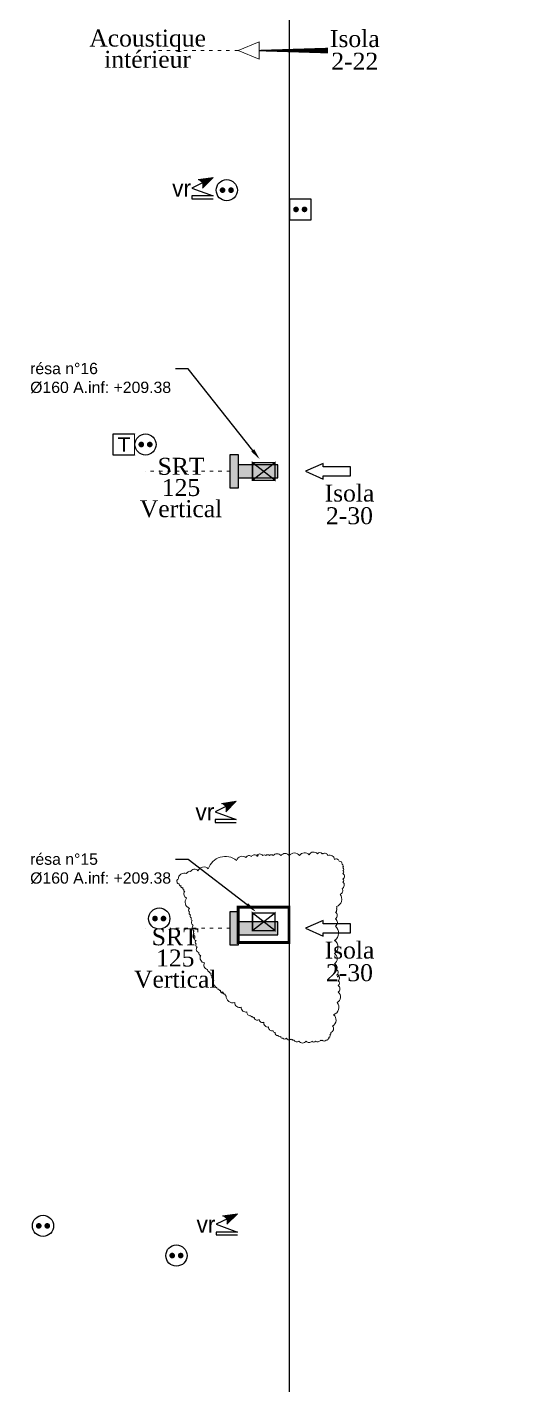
# Model space of a CAD drawing. Header units: millimetres. Extents: x 459337 to 526921, y -375392 to -289779.
# Drawn here: x 474768 to 478184, y -356333 to -346729 of the extents above; entities that cross this region are included whole.
import ezdxf
from ezdxf import colors
from ezdxf.entities.mleader import LeaderData, LeaderLine
from ezdxf.math import Vec2, Vec3

# ---------------------------------------------------------------- set-up
doc = ezdxf.new("R2010")
doc.units = ezdxf.units.MM
doc.set_wipeout_variables(frame=1)
doc.linetypes.add('ACAD_ISO03W100', pattern=[30, 12, -18])
doc.layers.add('_GAZELEC-RESERVATION', color=1, linetype='Continuous', lineweight=18)
doc.layers.add('_GAZELEC-RESERVATION 2', color=132, linetype='Continuous', lineweight=18)
for name, color, linetype in [('prlm-ELEC-CFA', 181, 'Continuous'), ('prlm-ELEC-CFO', 201, 'Continuous'), ('prlm-MOD', 64, 'Continuous'), ('prlm-MOD-PB', 123, 'Continuous'), ('prlm-VMC', 93, 'Continuous')]:
    doc.layers.add(name, color=color, linetype=linetype)
doc.layers.add('prlm-ZEROPLOT', color=254, linetype='Continuous', plot=False)
doc.styles.add('prlm-elec-cfo', font='comic.ttf', dxfattribs={"height": 12})
doc.styles.add('prlm-vmc', font='pala.ttf', dxfattribs={"height": 14})
doc.styles.get("Standard").update_dxf_attribs({"font": 'arial.ttf'})

# ---------------------------------------------------------------- blocks, each defined once
blk = doc.blocks.new('xi.EA-Ma')
at = {"layer": 'prlm-MOD-PB'}
blk.add_hatch(color=0, dxfattribs=at).paths.add_polyline_path([(-4.65, 0), (-4.65, -28), (4.65, -28), (4.65, 0)])
at = {"layer": 'prlm-VMC', "linetype": 'ByBlock'}
blk.add_hatch(color=0, dxfattribs=at).paths.add_polyline_path([(-12, 5.6), (12, 5.6), (12, 0), (-12, 0)])
at = {"layer": 'prlm-MOD-PB', "color": 0, "linetype": 'ByBlock', "lineweight": -2, "flags": 128}
blk.add_lwpolyline([(-4.65, 0), (-4.65, -28), (4.65, -28), (4.65, 0)], close=True, dxfattribs=at)
at = {"layer": 'prlm-VMC', "color": 0, "linetype": 'ByBlock', "flags": 128}
for points in [[(-12, 5.6), (12, 5.6), (12, 0), (-12, 0)], [(-3.09, -60.19), (-3.09, -79.51), (3.09, -79.51), (3.09, -60.19), (5.59, -60.19), (0, -47.69), (-5.59, -60.19)]]:
    blk.add_lwpolyline(points, close=True, dxfattribs=at)
at = {"layer": 'prlm-ZEROPLOT', "color": 250, "linetype": 'ACAD_ISO03W100', "lineweight": 0, "ltscale": 0.2}
blk.add_lwpolyline([(0, 5.6), (0, 65.6)], dxfattribs=at)
blk = doc.blocks.new('xi.EA')
at = {"layer": 'prlm-VMC', "color": 0, "linetype": 'ByBlock', "lineweight": 5, "flags": 128}
blk.add_lwpolyline([(-6.17, -15), (6.17, -15), (0, 0)], close=True, dxfattribs=at)
at = {"layer": 'prlm-VMC', "color": 0, "linetype": 'ByBlock', "lineweight": -2, "flags": 128}
blk.add_lwpolyline([(0, -15, 1, 4, 0), (0, -63.63, 1, 1, 0)], format="xyseb", dxfattribs=at)
at = {"layer": 'prlm-VMC', "color": 0, "linetype": 'ByBlock', "lineweight": 5}
blk.add_solid([(0, 0), (6.17, -15), (-6.17, -15), (0, 0)], dxfattribs=at)
at = {"layer": 'prlm-ZEROPLOT', "color": 250, "linetype": 'ACAD_ISO03W100', "lineweight": 0, "ltscale": 0.2}
blk.add_lwpolyline([(0, 0), (0, 60)], dxfattribs=at)
blk = doc.blocks.new('xi.PC')
at = {"color": 0, "lineweight": 5}
blk.add_wipeout([(-7.5, -7.5), (7.5, -7.5), (7.5, 7.5), (-7.5, 7.5)], dxfattribs=at).dxf.layer = 'prlm-ELEC-CFO'
at = {"layer": 'prlm-ELEC-CFO', "color": 0, "linetype": 'ByBlock', "lineweight": 5, "const_width": 2}
for points in [[(-4, 0, 1), (-2, 0, 1)], [(2, 0, 1), (4, 0, 1)]]:
    blk.add_lwpolyline(points, format="xyb", close=True, dxfattribs=at)
at = {"layer": 'prlm-ELEC-CFO', "color": 0, "linetype": 'ByBlock', "lineweight": -2}
blk.add_circle((0, 0), 7.5, dxfattribs=at)
blk = doc.blocks.new('xi.VR')
at = {"layer": 'prlm-ELEC-CFO', "lineweight": 5}
blk.add_hatch(color=0, dxfattribs=at).paths.add_polyline_path([(-3, 6), (-0.1, 3.7), (0, 0), (7.5, 7.5)])
at = {"layer": 'prlm-ELEC-CFO', "color": 0}
for points in [[(0.95, 4.23), (-7.5, 0), (7.5, -5.5), (-7.5, -5.5), (-7.5, -7.5), (7.5, -7.5)], [(-3, 6), (7.5, 7.5), (0, 0)]]:
    blk.add_lwpolyline(points, dxfattribs=at)
blk = doc.blocks.new('xi.TEL')
at = {"layer": 'prlm-ELEC-CFA', "color": 0, "linetype": 'ByBlock', "lineweight": -2, "flags": 128}
blk.add_lwpolyline([(-7.5, 7.5), (7.5, 7.5), (7.5, -7.5), (-7.5, -7.5)], close=True, dxfattribs=at)
at = {"layer": 'prlm-ELEC-CFA', "color": 0, "linetype": 'ByBlock', "insert": (0, 0), "char_height": 10, "width": 11.36, "attachment_point": 5}
blk.add_mtext('{\\fVerdana|b0|i0|c0|p34;T}', dxfattribs=at)
blk = doc.blocks.new('xi.PC-EXT')
at = {"layer": 'prlm-ELEC-CFO', "color": 0, "linetype": 'ByBlock', "lineweight": -2, "flags": 128}
blk.add_lwpolyline([(-7.5, 7.5), (7.5, 7.5), (7.5, -7.5), (-7.5, -7.5)], close=True, dxfattribs=at)
at = {"layer": 'prlm-ELEC-CFO', "color": 0, "linetype": 'ByBlock', "lineweight": 5, "const_width": 2}
for points in [[(-4, 0, 1), (-2, 0, 1)], [(2, 0, 1), (4, 0, 1)]]:
    blk.add_lwpolyline(points, format="xyb", close=True, dxfattribs=at)

msp = doc.modelspace()

# ---------------------------------------------------------------- linework, layer by layer
at = {"layer": '_GAZELEC-RESERVATION 2', "const_width": 10}
for points in [[(476362.775, -349871.258), (476362.775, -349808.758), (476522.771, -349808.748), (476522.771, -349933.748), (476362.779, -349933.758), (476362.779, -349808.758), (476522.771, -349933.748), (476522.763, -349808.748), (476362.779, -349933.758)], [(476362.975, -353056.896), (476362.975, -352994.396), (476522.971, -352994.386), (476522.971, -353119.386), (476362.979, -353119.396), (476362.979, -352994.396), (476522.971, -353119.386), (476522.963, -352994.386), (476362.979, -353119.396)]]:
    msp.add_lwpolyline(points, dxfattribs=at)
at = {"layer": 'prlm-MOD', "const_width": 20}
msp.add_lwpolyline([(476261.236, -352954.25), (476261.236, -353204.25), (476621.887, -353204.25), (476621.887, -352954.25)], close=True, dxfattribs=at)

# ---------------------------------------------------------------- block references
at = {"layer": 'prlm-ELEC-CFO', "xscale": 10, "yscale": 10, "zscale": 10}
msp.add_blockref('xi.PC-EXT', (476701.013, -348017.914), dxfattribs=at)

# ---------------------------------------------------------------- texts
at = {"layer": 'prlm-VMC', "char_height": 120, "style": 'prlm-vmc', "bg_fill": 3, "box_fill_scale": 1.1, "bg_fill_color": 256, "bg_fill_transparency": 0}
for s, insert, width, attachment_point, line_spacing_factor in [('Acoustique intérieur', (475620.756, -346746.169), 236.73962, 2, 0.75), ('Isola\\P2-22', (477086.895, -346889.659), 173.97926, 5, 0.8), ('SRT 125\\PVertical', (475857.344, -349775.066), 236.73962, 2, 0.75), ('SRT 125\\PVertical', (475816.378, -353103.391), 236.73962, 2, 0.75)]:
    msp.add_mtext(s, dxfattribs=dict(at, insert=insert, width=width, attachment_point=attachment_point, line_spacing_factor=line_spacing_factor))

# ---------------------------------------------------------------- leaders
at = {"layer": '_GAZELEC-RESERVATION', "color": 6}
ml = msp.add_multileader_mtext('Standard', dxfattribs=at)
ml.set_content('résa n°44\\P300x400 en dalle haute', color=6)
ml.set_leader_properties()
ml.build(insert=Vec2(0, 0))
ml.multileader.update_dxf_attribs({"has_text_frame": 1, "arrow_head_size": 80, "scale": 20})
ctx = ml.context
ctx.base_point, ctx.scale, ctx.char_height, ctx.arrow_head_size, ctx.landing_gap_size, ctx.plane_origin = Vec3(465688.166, -348583.989), 20, 80, 80, 40, Vec3(459979.003, -348385.612)
notes = []
notes.append((ctx, [(0, (1, 1, 0), (467010.754, -348583.989), (-1, 0), 89.845, [(0, [(467305.044, -349160.445)], 0, [])])]))
ctx.mtext.insert, ctx.mtext.width, ctx.mtext.flow_direction = Vec3(465728.166, -348543.28), 1568.85041, 5
ml = msp.add_multileader_mtext('Standard', dxfattribs=at)
ml.set_content('résa n°34\\P150x150 en dalle haute', color=6)
ml.set_leader_properties()
ml.build(insert=Vec2(0, 0))
ml.multileader.update_dxf_attribs({"has_text_frame": 1, "arrow_head_size": 80, "scale": 20})
ctx = ml.context
ctx.base_point, ctx.scale, ctx.char_height, ctx.arrow_head_size, ctx.landing_gap_size, ctx.plane_origin = Vec3(470920.772, -348639.137), 20, 80, 80, 40, Vec3(465213.027, -348440.759)
notes.append((ctx, [(1, (1, 1, 0), (470830.927, -348639.137), (1, 0), 89.845, [(0, [(470271.378, -349342.69)], 0, [])])]))
ctx.mtext.insert, ctx.mtext.width, ctx.mtext.flow_direction = Vec3(470960.772, -348598.454), 1568.85041, 5
ml = msp.add_multileader_mtext('Standard', dxfattribs=at)
ml.set_content('résa n°36\\P250x250 en dalle haute', color=6)
ml.set_leader_properties()
ml.build(insert=Vec2(0, 0))
ml.multileader.update_dxf_attribs({"has_text_frame": 1, "arrow_head_size": 80, "scale": 20})
ctx = ml.context
ctx.base_point, ctx.scale, ctx.char_height, ctx.arrow_head_size, ctx.landing_gap_size, ctx.plane_origin = Vec3(470860.359, -354537.367), 20, 80, 80, 40, Vec3(465152.613, -354338.99)
notes.append((ctx, [(1, (1, 1, 0), (470770.514, -354537.367), (1, 0), 89.845, [(0, [(469706.662, -354850.402)], 0, [])])]))
ctx.mtext.insert, ctx.mtext.width, ctx.mtext.flow_direction = Vec3(470900.359, -354496.685), 1568.85041, 5
for ctx, leaders in notes:
    for number, flags, end, landing, length, lines in leaders:
        leader = LeaderData()
        leader.index, (leader.has_last_leader_line, leader.has_dogleg_vector, leader.attachment_direction) = number, flags
        leader.last_leader_point, leader.dogleg_vector, leader.dogleg_length = Vec3(end), Vec3(landing), length
        for number, points, colour, breaks in lines:
            line = LeaderLine()
            line.index, line.vertices, line.color, line.breaks = number, Vec3.list(points), colors.encode_raw_color(colour), breaks
            leader.lines.append(line)
        ctx.leaders.append(leader)

# ---------------------------------------------------------------- next in the draw order: linework, layer by layer
at = {"layer": 'prlm-ZEROPLOT'}
msp.add_lwpolyline([(460621.21, -321131.531), (469527.686, -321131.532), (469527.685, -324328.007), (476621.311, -324326.844), (476621.306, -365259.844), (469151.204, -365259.843), (469146.405, -363469.761), (460621.204, -363469.76)], close=True, dxfattribs=at)

# ---------------------------------------------------------------- next in the draw order: block references
at = {"layer": 'prlm-ELEC-CFA', "xscale": 10, "yscale": 10, "zscale": 10}
msp.add_blockref('xi.TEL', (475453.244, -349680.94), dxfattribs=at)
at = {"layer": 'prlm-VMC', "xscale": 10, "yscale": 10, "zscale": 10}
for name, p, rotation in [('xi.EA', (476261.13, -346894.384), 90.00242881817204), ('xi.EA-Ma', (476261.237, -349870.68), 89.9999933323097), ('xi.EA-Ma', (476261.237, -353103.391), 89.9999933323097)]:
    msp.add_blockref(name, p, dxfattribs=dict(at, rotation=rotation))

# ---------------------------------------------------------------- next in the draw order: block references
at = {"layer": 'prlm-ELEC-CFO', "xscale": 10, "yscale": 10, "zscale": 10}
for p in [(475606.193, -349680.918), (475703.085, -353034.248), (474880.814, -355208.21), (475824.889, -355418.206)]:
    msp.add_blockref('xi.PC', p, dxfattribs=at)

# ---------------------------------------------------------------- next in the draw order: texts
at = {"layer": 'prlm-ELEC-CFO', "lineweight": 20, "char_height": 120, "attachment_point": 5, "line_spacing_factor": 0.8, "style": 'prlm-elec-cfo', "bg_fill": 3, "box_fill_scale": 1.1, "bg_fill_color": 256, "bg_fill_transparency": 0}
for insert in [(475861.359, -347867.432), (476026.194, -352279.575), (476033.932, -355197.327)]:
    msp.add_mtext('vr', dxfattribs=dict(at, insert=insert))
at = {"layer": 'prlm-VMC', "char_height": 120, "width": 173.97926, "attachment_point": 5, "line_spacing_factor": 0.8, "style": 'prlm-vmc', "bg_fill": 3, "box_fill_scale": 1.1, "bg_fill_color": 256, "bg_fill_transparency": 0}
for insert in [(477049.207, -350105.538), (477049.207, -353338.249)]:
    msp.add_mtext('Isola\\P2-30', dxfattribs=dict(at, insert=insert))

# ---------------------------------------------------------------- next in the draw order: linework, layer by layer
at = {"layer": '_GAZELEC-RESERVATION 2'}
msp.add_lwpolyline([(475830.51, -352775.798, -0.52056705), (475837.173, -352755.822, -0.52056705), (475837.173, -352755.822, -0.52056705), (475897.139, -352715.868, -0.52056705), (475897.139, -352715.868, -0.52056705), (475903.801, -352709.21, -0.52056705), (475923.79, -352702.551, -0.52056705), (475923.79, -352702.551, -0.52056705), (475977.092, -352695.892, -0.52056705), (475977.092, -352695.892, -0.52056705), (476050.382, -352682.574, -0.52056705), (476050.382, -352682.574, -0.52056705), (476250.266, -352622.645, -0.52056705), (476250.266, -352622.645, -0.52056705), (476316.894, -352602.668, -0.52056705), (476316.894, -352602.668, -0.52056705), (476356.871, -352596.009, -0.52056705), (476356.871, -352596.009, -0.52056705), (476390.185, -352589.35, -0.52056705), (476390.185, -352589.35, -0.52056705), (476403.511, -352589.35, -0.52056705), (476403.511, -352589.35, -0.52056705), (476390.185, -352589.35, -0.52056705), (476390.185, -352589.35, -0.52056705), (476436.824, -352589.35, -0.52056705), (476436.824, -352589.35, -0.52056705), (476456.813, -352589.35, -0.52056705), (476456.813, -352589.35, -0.52056705), (476483.464, -352589.35, -0.52056705), (476483.464, -352589.35, -0.52056705), (476510.115, -352589.35, -0.52056705), (476510.115, -352589.35, -0.52056705), (476563.417, -352589.35, -0.52056705), (476563.417, -352589.35, -0.52056705), (476623.383, -352589.35, -0.52056705), (476623.383, -352589.35, -0.52056705), (476696.673, -352589.35, -0.52056705), (476696.673, -352589.35, -0.52056705), (476763.301, -352582.691, -0.52056705), (476763.301, -352582.691, -0.52056705), (476823.266, -352576.033, -0.52056705), (476823.266, -352576.033, -0.52056705), (476856.58, -352576.033, -0.52056705), (476856.58, -352576.033, -0.52056705), (476863.243, -352576.033, -0.52056705), (476896.557, -352589.35, -0.52056705), (476896.557, -352589.35, -0.52056705), (476943.196, -352615.986, -0.52056705), (476943.196, -352615.986, -0.52056705), (476976.51, -352629.303, -0.52056705), (476976.51, -352629.303, -0.52056705), (476996.499, -352649.28, -0.52056705), (476996.499, -352649.28, -0.52056705), (477003.161, -352662.598, -0.52056705), (477003.161, -352662.598, -0.52056705), (477003.161, -352662.598, -0.52056705), (477003.161, -352675.915, -0.52056705), (477003.161, -352675.915, -0.52056705), (477003.161, -352695.892, -0.52056705), (477003.161, -352695.892, -0.52056705), (477003.161, -352715.868, -0.52056705), (477003.161, -352715.868, -0.52056705), (477003.161, -352755.822, -0.52056705), (477003.161, -352755.822, -0.52056705), (477003.161, -352775.798, -0.52056705), (477003.161, -352775.798, -0.52056705), (476996.499, -352822.41, -0.52056705), (476996.499, -352822.41, -0.52056705), (476983.173, -352862.363, -0.52056705), (476983.173, -352862.363, -0.52056705), (476956.522, -352948.928, -0.52056705), (476956.522, -352948.928, -0.52056705), (476956.522, -352962.246, -0.52056705), (476956.522, -352962.246, -0.52056705), (476956.522, -352975.564, -0.52056705), (476956.522, -352975.564, -0.52056705), (476949.859, -352988.882, -0.52056705), (476949.859, -352988.882, -0.52056705), (476949.859, -353035.494, -0.52056705), (476949.859, -353035.494, -0.52056705), (476949.859, -353088.765, -0.52056705), (476949.859, -353088.765, -0.52056705), (476943.196, -353188.647, -0.52056705), (476943.196, -353188.647, -0.52056705), (476943.196, -353281.872, -0.52056705), (476943.196, -353281.872, -0.52056705), (476943.196, -353355.119, -0.52056705), (476943.196, -353355.119, -0.52056705), (476956.522, -353395.072, -0.52056705), (476956.522, -353395.072, -0.52056705), (476963.184, -353428.366, -0.52056705), (476963.184, -353428.366, -0.52056705), (476969.848, -353448.343, -0.52056705), (476969.848, -353448.343, -0.52056705), (476963.184, -353428.366, -0.52056705), (476963.184, -353428.366, -0.52056705), (476969.848, -353474.978, -0.52056705), (476969.848, -353474.978, -0.52056705), (476969.848, -353508.273, -0.52056705), (476969.848, -353508.273, -0.52056705), (476969.848, -353554.884, -0.52056705), (476969.848, -353554.884, -0.52056705), (476963.184, -353628.132, -0.52056705), (476963.184, -353628.132, -0.52056705), (476936.533, -353714.697, -0.52056705), (476936.533, -353714.697, -0.52056705), (476929.87, -353794.603, -0.52056705), (476929.87, -353794.603, -0.52056705), (476916.545, -353841.215, -0.52056705), (476916.545, -353841.215, -0.52056705), (476909.882, -353854.533, -0.52056705), (476909.882, -353854.533, -0.52056705), (476909.882, -353867.851, -0.52056705), (476909.882, -353867.851, -0.52056705), (476903.219, -353874.51, -0.52056705), (476896.557, -353887.828, -0.52056705), (476896.557, -353887.828, -0.52056705), (476883.231, -353894.486, -0.52056705), (476883.231, -353894.486, -0.52056705), (476856.58, -353894.486, -0.52056705), (476856.58, -353894.486, -0.52056705), (476843.254, -353894.486, -0.52056705), (476843.254, -353894.486, -0.52056705), (476809.941, -353901.145, -0.52056705), (476809.941, -353901.145, -0.52056705), (476783.289, -353901.145, -0.52056705), (476783.289, -353901.145, -0.52056705), (476743.312, -353901.145, -0.52056705), (476743.312, -353901.145, -0.52056705), (476690.01, -353901.145, -0.52056705), (476690.01, -353901.145, -0.52056705), (476656.696, -353894.486, -0.52056705), (476656.696, -353894.486, -0.52056705), (476643.37, -353887.828, -0.52056705), (476643.37, -353887.828, -0.52056705), (476630.045, -353887.828, -0.52056705), (476630.045, -353887.828, -0.52056705), (476603.394, -353881.168, -0.52056705), (476603.394, -353881.168, -0.52056705), (476576.743, -353881.168, -0.52056705), (476576.743, -353881.168, -0.52056705), (476563.417, -353867.851, -0.52056705), (476563.417, -353867.851, -0.52056705), (476543.429, -353861.192, -0.52056705), (476543.429, -353861.192, -0.52056705), (476523.44, -353841.215, -0.52056705), (476523.44, -353841.215, -0.52056705), (476510.115, -353827.898, -0.52056705), (476510.115, -353827.898, -0.52056705), (476476.801, -353801.262, -0.52056705), (476476.801, -353801.262, -0.52056705), (476443.487, -353767.968, -0.52056705), (476443.487, -353767.968, -0.52056705), (476410.173, -353747.991, -0.52056705), (476410.173, -353747.991, -0.52056705), (476376.86, -353741.333, -0.52056705), (476376.86, -353741.333, -0.52056705), (476376.86, -353734.674, -0.52056705), (476363.534, -353728.015, -0.52056705), (476363.534, -353728.015, -0.52056705), (476350.208, -353721.356, -0.52056705), (476350.208, -353721.356, -0.52056705), (476323.557, -353694.721, -0.52056705), (476323.557, -353694.721, -0.52056705), (476283.58, -353661.426, -0.52056705), (476283.58, -353661.426, -0.52056705), (476236.94, -353628.132, -0.52056705), (476236.94, -353628.132, -0.52056705), (476176.975, -353581.52, -0.52056705), (476176.975, -353581.52, -0.52056705), (476170.313, -353568.202, -0.52056705), (476170.313, -353568.202, -0.52056705), (476156.987, -353561.543, -0.52056705), (476156.987, -353561.543, -0.52056705), (476143.662, -353554.884, -0.52056705), (476143.662, -353554.884, -0.52056705), (476156.987, -353561.543, -0.52056705), (476156.987, -353561.543, -0.52056705), (476136.999, -353541.567, -0.52056705), (476136.999, -353541.567, -0.52056705), (476123.673, -353534.908, -0.52056705), (476123.673, -353534.908, -0.52056705), (476110.348, -353521.59, -0.52056705), (476110.348, -353521.59, -0.52056705), (476097.022, -353508.273, -0.52056705), (476097.022, -353508.273, -0.52056705), (476090.359, -353474.978, -0.52056705), (476090.359, -353474.978, -0.52056705), (476083.697, -353461.661, -0.52056705), (476083.697, -353461.661, -0.52056705), (476077.033, -353441.684, -0.52056705), (476077.033, -353441.684, -0.52056705), (476070.371, -353428.366, -0.52056705), (476070.371, -353428.366, -0.52056705), (476070.371, -353421.707, -0.52056705), (476057.046, -353408.39, -0.52056705), (476057.046, -353408.39, -0.52056705), (476043.72, -353395.072, -0.52056705), (476043.72, -353395.072, -0.52056705), (476023.731, -353348.46, -0.52056705), (476023.731, -353348.46, -0.52056705), (475997.08, -353295.189, -0.52056705), (475997.08, -353295.189, -0.52056705), (475983.755, -353275.212, -0.52056705), (475983.755, -353275.212, -0.52056705), (475970.429, -353235.259, -0.52056705), (475970.429, -353235.259, -0.52056705), (475963.766, -353215.283, -0.52056705), (475963.766, -353215.283, -0.52056705), (475963.766, -353188.647, -0.52056705), (475963.766, -353188.647, -0.52056705), (475950.441, -353175.329, -0.52056705), (475950.441, -353175.329, -0.52056705), (475950.441, -353155.353, -0.52056705), (475950.441, -353155.353, -0.52056705), (475950.441, -353175.329, -0.52056705), (475950.441, -353175.329, -0.52056705), (475950.441, -353142.035, -0.52056705), (475950.441, -353142.035, -0.52056705), (475950.441, -353122.059, -0.52056705), (475950.441, -353122.059, -0.52056705), (475943.778, -353082.106, -0.52056705), (475943.778, -353082.106, -0.52056705), (475937.115, -353048.811, -0.52056705), (475937.115, -353048.811, -0.52056705), (475930.452, -353028.835, -0.52056705), (475930.452, -353028.835, -0.52056705), (475930.452, -353028.835, -0.52056705), (475923.79, -353008.858, -0.52056705), (475923.79, -353008.858, -0.52056705), (475917.126, -352988.882, -0.52056705), (475917.126, -352988.882, -0.52056705), (475917.126, -352962.246, -0.52056705), (475917.126, -352962.246, -0.52056705), (475897.139, -352888.999, -0.52056705), (475897.139, -352888.999, -0.52056705), (475883.813, -352842.387, -0.52056705), (475883.813, -352842.387, -0.52056705), (475877.15, -352829.069, -0.52056705), (475877.15, -352829.069, -0.52056705), (475870.488, -352815.751, -0.52056705), (475870.488, -352815.751, -0.52056705), (475863.824, -352815.751, -0.52056705), (475857.162, -352802.434, -0.52056705), (475857.162, -352802.434, -0.52056705), (475843.836, -352789.116, -0.52056705), (475843.836, -352789.116, -0.52056705)], format="xyb", close=True, dxfattribs=at)

# ---------------------------------------------------------------- next in the draw order: block references
at = {"layer": 'prlm-ELEC-CFO', "xscale": 10, "yscale": 10, "zscale": 10}
for p in [(476008.534, -347867.425), (476173.369, -352279.575), (476181.107, -355197.327)]:
    msp.add_blockref('xi.VR', p, dxfattribs=at)

# ---------------------------------------------------------------- next in the draw order: leaders
at = {"layer": '_GAZELEC-RESERVATION', "color": 6}
ml = msp.add_multileader_mtext('Standard', dxfattribs=at)
ml.set_content('résa n°16\\P%%C160 A.inf: +209.38', color=6)
ml.set_leader_properties()
ml.build(insert=Vec2(0, 0))
ml.multileader.update_dxf_attribs({"has_text_frame": 1, "arrow_head_size": 80, "scale": 20})
ctx = ml.context
ctx.base_point, ctx.scale, ctx.char_height, ctx.arrow_head_size, ctx.landing_gap_size, ctx.plane_origin = Vec3(474749.783, -349144.869), 20, 80, 80, 40, Vec3(469042.529, -348946.491)
notes = []
notes.append((ctx, [(0, (1, 1, 0), (475907.459, -349144.869), (-1, 0), 89.845, [(0, [(476414.338, -349785.427)], 0, [])])]))
ctx.mtext.insert, ctx.mtext.width, ctx.mtext.flow_direction = Vec3(474789.783, -349103.259), 1568.85041, 5
ml = msp.add_multileader_mtext('Standard', dxfattribs=at)
ml.set_content('résa n°35\\P200x400 en dalle haute', color=6)
ml.set_leader_properties()
ml.build(insert=Vec2(0, 0))
ml.multileader.update_dxf_attribs({"has_text_frame": 1, "arrow_head_size": 80, "scale": 20})
ctx = ml.context
ctx.base_point, ctx.scale, ctx.char_height, ctx.arrow_head_size, ctx.landing_gap_size, ctx.plane_origin = Vec3(470920.772, -350530.475), 20, 80, 80, 40, Vec3(465213.027, -350332.097)
notes.append((ctx, [(1, (1, 1, 0), (470830.927, -350530.475), (1, 0), 89.845, [(0, [(470519.669, -349904.231)], 0, [])])]))
ctx.mtext.insert, ctx.mtext.width, ctx.mtext.flow_direction = Vec3(470960.772, -350489.792), 1568.85041, 5
ml = msp.add_multileader_mtext('Standard', dxfattribs=at)
ml.set_content('résa n°43\\P200x400 en dalle haute', color=6)
ml.set_leader_properties()
ml.build(insert=Vec2(0, 0))
ml.multileader.update_dxf_attribs({"has_text_frame": 1, "arrow_head_size": 80, "scale": 20})
ctx = ml.context
ctx.base_point, ctx.scale, ctx.char_height, ctx.arrow_head_size, ctx.landing_gap_size, ctx.plane_origin = Vec3(463886.698, -350607.164), 20, 80, 80, 40, Vec3(458178.953, -350408.787)
notes.append((ctx, [(0, (1, 1, 0), (465210.704, -350607.164), (-1, 0), 89.845, [(0, [(465363.365, -350049.57)], 0, [])])]))
ctx.mtext.insert, ctx.mtext.width, ctx.mtext.flow_direction = Vec3(463926.698, -350566.482), 1568.85041, 5
ml = msp.add_multileader_mtext('Standard', dxfattribs=at)
ml.set_content('résa n°15\\P%%C160 A.inf: +209.38', color=6)
ml.set_leader_properties()
ml.build(insert=Vec2(0, 0))
ml.multileader.update_dxf_attribs({"has_text_frame": 1, "arrow_head_size": 80, "scale": 20})
ctx = ml.context
ctx.base_point, ctx.scale, ctx.char_height, ctx.arrow_head_size, ctx.landing_gap_size, ctx.plane_origin = Vec3(474749.783, -352615.683), 20, 80, 80, 40, Vec3(469042.529, -352417.306)
notes.append((ctx, [(0, (1, 1, 0), (475907.459, -352615.683), (-1, 0), 89.845, [(0, [(476387.804, -352986.126)], 0, [])])]))
ctx.mtext.insert, ctx.mtext.width, ctx.mtext.flow_direction = Vec3(474789.783, -352574.074), 1568.85041, 5
ml = msp.add_multileader_mtext('Standard', dxfattribs=at)
ml.set_content('résa n°37\\P300x500 en dalle haute', color=6)
ml.set_leader_properties()
ml.build(insert=Vec2(0, 0))
ml.multileader.update_dxf_attribs({"has_text_frame": 1, "arrow_head_size": 80, "scale": 20})
ctx = ml.context
ctx.base_point, ctx.scale, ctx.char_height, ctx.arrow_head_size, ctx.landing_gap_size, ctx.plane_origin = Vec3(470860.359, -354924.208), 20, 80, 80, 40, Vec3(465152.613, -354725.831)
notes.append((ctx, [(1, (1, 1, 0), (470770.514, -354924.208), (1, 0), 89.845, [(0, [(470525.926, -355037.111)], 0, [])])]))
ctx.mtext.insert, ctx.mtext.width, ctx.mtext.flow_direction = Vec3(470900.359, -354883.499), 1568.85041, 5
ml = msp.add_multileader_mtext('Standard', dxfattribs=at)
ml.set_content('résa n°42\\P250x250 en dalle haute', color=6)
ml.set_leader_properties()
ml.build(insert=Vec2(0, 0))
ml.multileader.update_dxf_attribs({"has_text_frame": 1, "arrow_head_size": 80, "scale": 20})
ctx = ml.context
ctx.base_point, ctx.scale, ctx.char_height, ctx.arrow_head_size, ctx.landing_gap_size, ctx.plane_origin = Vec3(467930.668, -355315.946), 20, 80, 80, 40, Vec3(462222.923, -355117.569)
notes.append((ctx, [(1, (1, 1, 0), (467840.823, -355315.946), (1, 0), 89.845, [(0, [(467522.78, -355082.293)], 0, [])])]))
ctx.mtext.insert, ctx.mtext.width, ctx.mtext.flow_direction = Vec3(467970.668, -355275.264), 1568.85041, 5
ml = msp.add_multileader_mtext('Standard', dxfattribs=at)
ml.set_content('résa n°41\\P500x300 en dalle haute', color=6)
ml.set_leader_properties()
ml.build(insert=Vec2(0, 0))
ml.multileader.update_dxf_attribs({"has_text_frame": 1, "arrow_head_size": 80, "scale": 20})
ctx = ml.context
ctx.base_point, ctx.scale, ctx.char_height, ctx.arrow_head_size, ctx.landing_gap_size, ctx.plane_origin = Vec3(467930.668, -355861.083), 20, 80, 80, 40, Vec3(462222.923, -355662.706)
notes.append((ctx, [(1, (1, 1, 0), (467840.823, -355861.083), (1, 0), 89.845, [(0, [(467114.966, -355198.825)], 0, [])])]))
ctx.mtext.insert, ctx.mtext.width, ctx.mtext.flow_direction = Vec3(467970.668, -355820.373), 1568.85041, 5
for ctx, leaders in notes:
    for number, flags, end, landing, length, lines in leaders:
        leader = LeaderData()
        leader.index, (leader.has_last_leader_line, leader.has_dogleg_vector, leader.attachment_direction) = number, flags
        leader.last_leader_point, leader.dogleg_vector, leader.dogleg_length = Vec3(end), Vec3(landing), length
        for number, points, colour, breaks in lines:
            line = LeaderLine()
            line.index, line.vertices, line.color, line.breaks = number, Vec3.list(points), colors.encode_raw_color(colour), breaks
            leader.lines.append(line)
        ctx.leaders.append(leader)

# ---------------------------------------------------------------- next in the draw order: block references
at = {"layer": 'prlm-ELEC-CFO', "xscale": 10, "yscale": 10, "zscale": 10}
msp.add_blockref('xi.PC', (476181.069, -347881.808), dxfattribs=at)

# ---------------------------------------------------------------- next in the draw order: leaders
at = {"layer": '_GAZELEC-RESERVATION', "color": 6}
ml = msp.add_multileader_mtext('Standard', dxfattribs=at)
ml.set_content('résa n°32\\P200x200 en dalle haute', color=6)
ml.set_leader_properties()
ml.build(insert=Vec2(0, 0))
ml.multileader.update_dxf_attribs({"has_text_frame": 1, "arrow_head_size": 80, "scale": 20})
ctx = ml.context
ctx.base_point, ctx.scale, ctx.char_height, ctx.arrow_head_size, ctx.landing_gap_size, ctx.plane_origin = Vec3(468154.452, -348021.167), 20, 80, 80, 40, Vec3(462446.707, -347822.79)
notes = []
notes.append((ctx, [(0, (1, 1, 0), (469478.458, -348021.167), (-1, 0), 89.845, [(0, [(469697.772, -348633.04)], 0, [])])]))
ctx.mtext.insert, ctx.mtext.width, ctx.mtext.flow_direction = Vec3(468194.452, -347980.485), 1568.85041, 5
ml = msp.add_multileader_mtext('Standard', dxfattribs=at)
ml.set_content('résa n°33\\P200x200 en dalle haute', color=6)
ml.set_leader_properties()
ml.build(insert=Vec2(0, 0))
ml.multileader.update_dxf_attribs({"has_text_frame": 1, "arrow_head_size": 80, "scale": 20})
ctx = ml.context
ctx.base_point, ctx.scale, ctx.char_height, ctx.arrow_head_size, ctx.landing_gap_size, ctx.plane_origin = Vec3(470920.772, -348021.167), 20, 80, 80, 40, Vec3(465213.027, -347822.79)
notes.append((ctx, [(1, (1, 1, 0), (470830.927, -348021.167), (1, 0), 89.845, [(0, [(470549.941, -349003.284)], 0, [])])]))
ctx.mtext.insert, ctx.mtext.width, ctx.mtext.flow_direction = Vec3(470960.772, -347980.485), 1568.85041, 5
for ctx, leaders in notes:
    for number, flags, end, landing, length, lines in leaders:
        leader = LeaderData()
        leader.index, (leader.has_last_leader_line, leader.has_dogleg_vector, leader.attachment_direction) = number, flags
        leader.last_leader_point, leader.dogleg_vector, leader.dogleg_length = Vec3(end), Vec3(landing), length
        for number, points, colour, breaks in lines:
            line = LeaderLine()
            line.index, line.vertices, line.color, line.breaks = number, Vec3.list(points), colors.encode_raw_color(colour), breaks
            leader.lines.append(line)
        ctx.leaders.append(leader)

doc.saveas('drawing.dxf')
